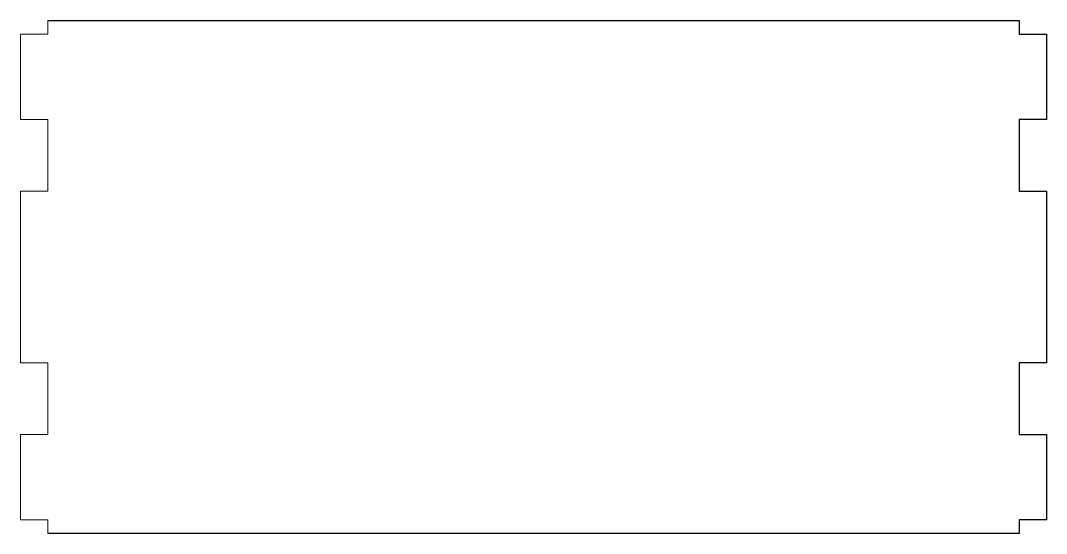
# Model space of a CAD drawing. Header units: millimetres. Extents: x -104 to 272, y -94 to 94.
import ezdxf

# ---------------------------------------------------------------- set-up
doc = ezdxf.new("R2010")
doc.units = ezdxf.units.MM

msp = doc.modelspace()

# ---------------------------------------------------------------- linework, layer by layer
at = {"color": 1, "lineweight": 5, "true_color": 0xff0000, "flags": 128}
msp.add_lwpolyline([(-94, -93.7502), (-94, -88.7502), (-104, -88.7502), (-104, -57.5002), (-94, -57.5002), (-94, -31.2502), (-104, -31.2502), (-104, 31.7498), (-94, 31.7498), (-94, 57.9998), (-104, 57.9998), (-104, 89.2498), (-94, 89.2498), (-94, 94.2498)], dxfattribs=at)
msp.add_lwpolyline([(-94, 94.2498), (262, 94.2498), (262, 89.2498), (272, 89.2498), (272, 57.9998), (262, 57.9998), (262, 31.7498), (272, 31.7498), (272, -31.2502), (262, -31.2502), (262, -57.5002), (272, -57.5002), (272, -88.7502), (262, -88.7502), (262, -93.7502), (-94, -93.7502)])

doc.saveas('drawing.dxf')
